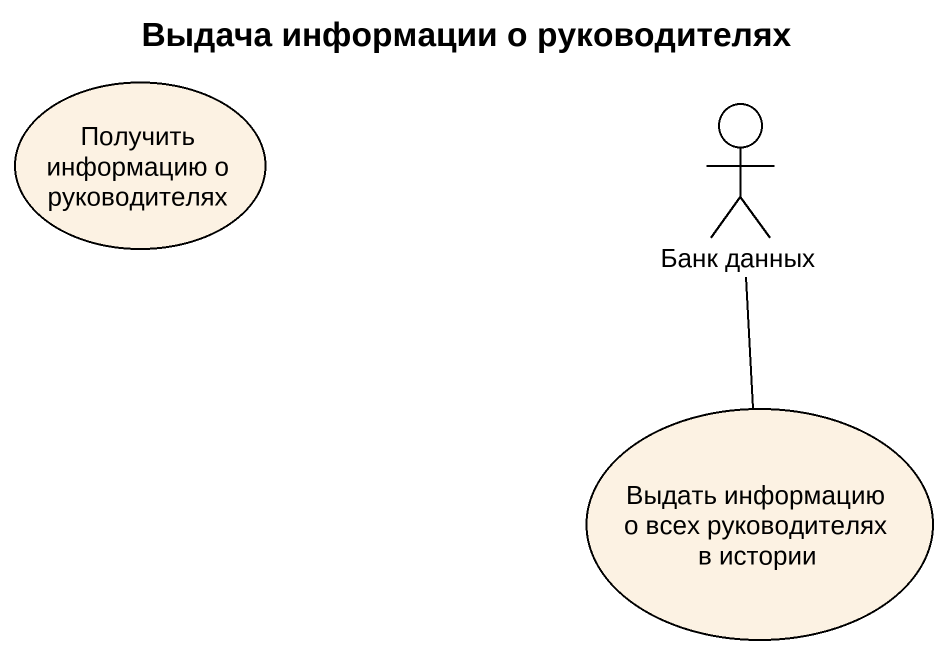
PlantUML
@startuml
title Выдача информации о руководителях
usecase "Получить информацию о руководителях" as Получить_информацию_о
actor "Банк данных" as Банк_данных
usecase "Выдать информацию о всех руководителях в истории" as Выдать_информацию_о_всех
Банк_данных -- Выдать_информацию_о_всех
@enduml
